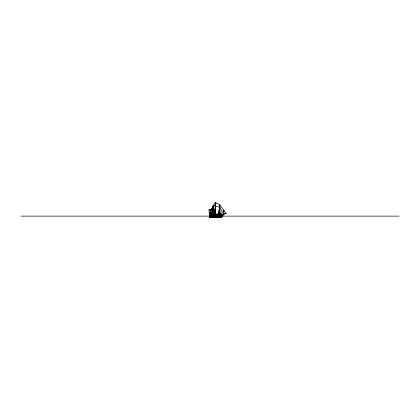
<?xml version="1.0" encoding="UTF-8"?>
<svg xmlns="http://www.w3.org/2000/svg" width="420" height="420" viewBox="0 0 420 420"><rect width="100%" height="100%" fill="white"/><g stroke="black" fill="none" stroke-linecap="round" stroke-linejoin="round"><path stroke-width="0.63" d="M214.001 215.864L214.006 215.612M214.788 215.864L214.793 215.612M210.856 214.725L210.887 213.245A7.633 7.371 0 0 1 210.011 213.234C208.808 212.777 211.874 212.562 211.15 213.297A13.765 13.293 0 0 0 209.669 213.297L209.68 212.861L210.998 212.909M212.425 215.864L212.431 215.612M213.213 215.864L213.218 215.612M218.127 213.916L218.111 214.72L210.793 214.788L210.872 213.68M211.454 215.145L211.481 215.087M215.161 215.271L215.166 215.009L215.418 215.271M213.344 214.127L209.307 214.132L210.005 214.599L210.095 214.232L209.701 214.179M210.047 214.195L210.116 214.589C211.019 214.872 210.667 213.922 210.032 214.221M210.205 214.557L210.315 214.253M210.205 213.953L210.221 213.675M210.131 214.552C210.383 214.153 210.625 214.583 209.963 214.557M209.958 213.628C210.194 214.431 210.95 212.531 209.722 213.969L210.31 213.99L210.394 213.623L210.304 213.964M210.793 213.591L211.932 213.507L210.73 213.512M214.373 215.271L214.379 215.009L214.631 215.271M212.069 215.182L211.79 214.914L211.785 215.266C212.289 215.565 211.733 214.394 212.074 215.276M211.88 215.282L211.885 214.966M211.202 214.914L211.197 215.261L211.481 215.024M211.381 215.245L211.397 214.956M211.984 214.956L212.047 215.045M212.147 215.261L212.153 214.909M215.492 205.832C216.867 196.702 211.376 209.958 210.767 210.893L210 213.197L211.186 213.045L210.368 213.26M217.014 216.106L217.009 216.337M209.307 215.376L210.945 215.376M212.803 215.271L212.803 215.009L213.055 215.271M213.591 215.271L213.591 215.009L213.843 215.271M215.35 205.858L215.428 207.16L215.492 205.858M221.855 214.594L222.065 215.513L221.608 217.166L210.131 217.166L210.116 214.232M209.354 215.303L211.087 215.303L211.118 214.567M211.286 214.363L210.829 214.19L210.887 215.303M211.481 214.499C211.344 213.67 211.244 215.287 211.57 214.226L209.307 214.174M223.55 209.984L219.739 204.823L219.623 207.942L219.734 204.823L215.565 202.613L215.428 205.832M211.202 214.226L211.134 215.114M211.318 214.268L211.486 214.594L211.491 214.247M213.155 207.827L212.882 211.391M215.387 209.696L215.497 205.921M219.986 215.581L219.98 215.812M220.169 215.602L219.917 215.828L220.206 215.828M212.063 214.069L211.932 213.497L211.927 214.116M212.095 214.053L212.069 213.738M213.806 214.604L214.032 214.751L213.77 214.567M214.3 214.604L214.531 214.751L214.242 214.567M214.725 214.82L214.993 214.767M211.481 213.995L211.459 213.775M210.992 212.851L211.029 209.381L214.352 212.851L210 212.698L211.869 213.371L212.132 213.848L215.14 214.672C217.403 215.292 218.096 213.964 219.922 213.775M210.688 215.565L210.761 215.135M211.376 213.953L211.402 213.691M211.559 213.959L211.208 213.633L211.192 213.959L212.21 214.053M210.735 213.623L210.746 213.969L210.116 213.99L210.116 213.623C210.95 214.237 210.52 213.339 209.853 213.869M209.822 213.948L209.822 213.628M209.906 213.953L209.869 213.644M215.187 205.832L215.518 202.613L215.376 205.648M215.387 209.722L215.329 210.693L215.276 209.722M215.633 209.034L215.56 206.231M222.038 215.208L222.374 214.946A0.961 0.961 0 0 1 222.621 214.898L223.776 214.83L223.792 214.547L221.744 214.956L221.272 214.547M209.286 215.25L209.89 215.25L209.827 214.436M213.15 207.664L213.292 205.469L219.76 207.281L223.54 214.179M215.534 213.171L215.46 210.053M223.776 214.83L223.76 214.541L221.246 214.536M219.434 210.089L219.629 207.175L219.655 210.11M215.182 209.696L215.444 205.921L215.492 209.716M209.827 214.578L209.827 214.064M219.492 211.045L219.56 210.11M215.019 214.552L215.36 209.9M219.713 204.823L219.592 207.942L219.34 207.107L219.686 204.823L219.566 207.942M215.271 205.832L215.523 202.613M209.937 214.279L209.816 214.557M215.077 209.696L215.387 205.921L214.977 209.696M221.996 215.366L220.211 213.775M219.334 210.089L219.592 207.175L219.23 210.089M213.323 207.79L212.284 209.281L212.105 210.483M214.898 214.552L215.334 209.9L214.52 214.541M219.103 214.342L219.492 210.294M213.061 207.664L213.276 205.469L212.888 207.664M215.712 205.517L215.639 203.784M219.87 207.013L219.797 205.034M219.87 209.533L219.76 207.596M219.571 213.171L219.613 210.578M213.413 207.627L213.35 205.779M213.334 209.78L213.245 207.937M214.783 214.552L215.308 209.9M218.983 214.342L219.45 210.294L218.867 214.342M223.713 213.36L223.629 211.785M213.097 207.827L212.914 211.297L212.678 210.404L213.082 207.827L209.79 210.053M213.339 214.699L213.344 214.084L218.395 214.09L218.369 214.72L220.253 214.704M212.972 207.664L213.26 205.469M219.125 210.089L219.76 207.207M218.752 214.342L219.392 210.294L218.516 214.342M218.631 214.342L219.366 210.294M214.4 214.541L215.255 209.9L214.284 214.541M210.005 213.25L209.701 213.045M218.4 214.342L219.345 210.294L219.665 210.294L221.823 214.405M210.835 215.303L214.746 215.471M209.465 215.303L209.507 214.368M212.205 213.853L213.061 210.457M220.479 213.964C219.256 213.245 218.305 214.499 217.387 214.688M214.022 214.541L215.203 209.9L215.502 209.9L215.182 209.942L213.785 214.541M210.467 210.74L210.824 209.354L209.302 209.554M210.252 212.751L210.751 210.893L210.126 212.725M213.008 210.457L212.027 213.811M213.906 214.541L215.192 209.942M211.974 213.853L212.956 210.457L211.853 213.853M211.738 213.853L212.903 210.457L211.622 213.853M211.129 213.428L211.286 212.893M221.351 216.972L220.988 217.077M210.488 213.948L210.746 214.064M210.614 213.67L210.467 213.969L210.457 213.623M210.472 214.247L210.651 214.594L210.494 214.195L211.276 214.132L209.307 214.132M222.043 215.197L222.374 214.961A0.95 0.913 -18.9 0 1 222.616 214.914L223.76 214.814M211.108 211.486L209.024 209.333L209.029 212.347L211.255 212.347M212.452 210.861L212.231 209.879L211.796 210.168L212.284 209.281M211.554 209.921L211.916 209.559L211.208 209.564M223.745 214.804L221.744 214.956M209.806 213.276L209.669 215.303M219.408 215.266L219.665 214.998L219.418 215.261M209.706 213.055L211.134 212.914L210.709 213.255M210.788 213.203L211.113 213.161L210.394 213.224M210.567 215.57L209.711 215.308L210.583 215.355M226.112 213.454L223.535 214.153M223.545 214.09L226.112 213.454M209.759 213.097L211.071 213.166M221.329 214.573L223.745 214.541L221.329 214.573C222.836 214.447 221.981 216.568 221.734 217.387L209.239 217.361L209.548 216.137L209.979 216.053M210.494 215.623L209.648 215.376M210.861 213.476L210.84 212.982M210.788 214.793L209.701 214.783M210.767 215.423L209.738 215.339M210.793 214.709L209.706 214.704M210.698 214.195L210.709 215.303M220.222 215.423L219.781 215.439M219.97 216.011L216.447 216.064M220.595 214.694L221.036 214.762M220.726 215.329L222.065 215.303M220.626 215.917L221.991 215.896M220.511 215.334L215.607 215.397M220.343 215.418L220.946 215.397M220.18 216.006L221.97 215.975M220.579 215.917L215.717 215.99M219.744 215.439L212.615 215.371M211.533 216.011L211.486 216.011A6.106 0.41 0 0 1 211.16 216.006L209.995 215.922L210.131 215.66M219.256 214.205L220.427 214.095L219.014 214.127M221.13 215.392L222.065 215.381M210.788 213.47L210.152 213.512M218.815 214.21L219.146 214.205M221.797 216.562L220.899 216.568A9.188 0.373 0 0 1 220.374 216.573L214.042 216.615M223.745 214.541L221.618 214.694M209.354 214.772L220.694 214.783M218.395 214.132L218.815 214.127M218.395 214.216L218.689 214.21M221.445 214.678L221.891 214.672M221.566 214.757L221.923 214.751M221.818 216.484L212.803 216.521M210.782 214.106L210.168 214.058M215.114 203.138L215.969 203.138M215.156 203.459L215.927 203.459M215.087 205.469L215.061 205.858M215.061 205.832L215.938 205.858M219.256 207.086L219.256 206.719L219.23 207.107L220.106 207.086M213.087 207.48L213.292 207.827M213.675 207.664L212.756 207.664L212.777 207.302L212.756 207.69L213.675 207.69M215.192 209.507L215.486 209.507M215.822 209.696L214.851 209.696L214.877 209.328L214.851 209.716M219.035 209.748L219.014 210.11M219.356 209.9L219.65 209.9M212.546 210.016L212.546 210.404L213.518 210.404L212.546 210.378M215.182 210.1L215.502 210.053M219.014 210.089L219.986 210.11M212.888 210.194L213.187 210.194M212.893 210.231L213.187 210.236M219.418 210.446L219.345 210.494M212.882 210.656L213.197 210.656M223.01 210.819L224.054 210.819M223.057 211.244L224.002 211.244M210.835 212.735L211.108 213.533M211.869 213.323L212.242 214.127L211.984 213.497M210.777 212.861L211.869 213.371M209.633 213.628L210.032 213.649M209.633 213.943L210.116 213.964M211.775 213.371L212.042 213.848L213.097 213.916M213.281 213.916L213.654 214.421M218.358 213.943L218.395 214.741M213.287 214.216L218.447 214.216M209.307 214.368L209.748 214.567M210.116 214.368L210.273 215.303M218.132 214.352L219.125 214.557M210.147 214.468L210.62 214.468M218.111 214.421L218.526 214.41M209.27 214.567L211.559 214.567M215.339 214.536L215.712 215.04L215.497 214.536M218.132 214.51L219.23 214.583L215.402 214.594M209.344 214.725L211.155 214.841M215.381 214.688L218.132 214.72M221.498 214.694L223.76 214.694M213.728 214.783L215.156 214.82M215.381 214.788L218.106 214.83M209.27 214.893L209.548 215.25M209.669 214.893L209.89 215.25M210.703 214.893L210.698 215.25M219.403 215.066L219.602 215.024M210.746 215.135L211.019 215.114M215.953 215.271L216.216 215.009L216.206 215.271M216.741 215.271L217.004 215.009L216.741 215.014L216.993 215.271M217.529 215.271L217.791 215.009L217.523 215.014L217.781 215.271M218.316 215.271L218.578 215.009L218.311 215.014L218.568 215.271M216.358 215.602L216.62 215.864L216.368 215.612M210.121 215.812L209.307 215.439L209.344 214.368M215.833 215.859L215.828 215.612M217.145 215.864L217.408 215.859L217.156 215.612M217.933 215.864L218.201 215.859L217.943 215.612M218.72 215.864L218.988 215.859L218.731 215.612M21 216.127L399 216.127M216.778 216.184L217.954 216.184M216.778 216.337L217.954 216.337M210.131 216.568L211.68 216.568L210.131 216.489M220.542 216.578L220.537 217.077M210.273 216.673L211.523 216.673M220.542 216.683L221.519 216.605M210.273 216.762L211.796 216.741M220.332 216.72L221.487 216.689M210.273 216.841L211.796 216.799M220.332 216.857L221.429 216.841M210.273 216.909L211.796 216.935M220.332 216.867L221.377 216.919M211.528 216.983L211.796 216.998M215.371 217.004L215.129 217.077M210.131 217.077L221.634 217.077M210.131 212.903L210.893 212.903L211.176 213.533L210.992 212.735M210.131 212.982L210.961 212.94M216.059 216.064L212.735 216.038M214.851 215.985L215.591 215.99M211.334 214.19L213.344 214.21M214.757 215.985L212.725 215.959M210.131 215.985L210.467 215.99M210.793 215.345L212.494 215.366M211.533 216.573L213.938 216.615M211.612 216.5L212.762 216.521M212.168 215.948L212.478 215.953M210.016 213.512L209.722 213.586M212.415 216.032L211.696 215.943M211.874 216.022L211.145 215.927A5.324 0.357 0 0 1 210.782 215.922M210.777 214.064L211.239 214.127M215.591 214.688L213.035 213.916M210 215.633L210.032 215.922M210.084 215.597L210 217.387M211.129 213.287L211.129 213.281A13.556 13.094 0 0 0 209.669 213.287M223.561 209.984L226.102 213.423M213.439 213.916L213.623 214.421M212.027 213.323L212.21 213.822M212.814 207.69L213.108 208.798M219.13 210.11L219.356 211.045L219.214 210.11M214.977 209.722L215.192 210.693L215.087 209.722M212.898 207.69L213.119 208.798L213.15 207.69M212.977 207.69L213.14 208.798L213.061 207.69M215.187 205.858L215.376 207.16L215.271 205.858M219.334 210.11L219.424 211.045L219.44 210.11M215.171 209.722L215.261 210.693M210.483 213.67L210.562 213.953M210.536 214.274L210.562 214.557M210.373 213.623L210.383 213.969M210.373 214.226L210.383 214.567L210.819 214.567M215.428 205.858L215.46 207.16M210.194 215.203L210.173 214.93M217.959 216.079L217.959 216.547L216.778 216.536L216.773 216.043M221.246 216.562L221.246 217.056M221.015 216.562L221.009 217.077M220.778 216.562L220.773 217.077M220.421 214.163L220.421 214.699M220.369 214.163L220.369 214.704M220.332 216.5L220.332 215.397L220.28 217.166L220.332 216.584M219.466 216.568L219.466 217.077M218.106 214.09L218.085 214.83M217.723 216.043L217.718 216.337M217.481 216.043L217.487 216.547M217.245 216.043L217.25 216.337M214.111 216.043L214.111 216.778M214.058 216.043L214.058 216.767M213.407 214.127L213.439 214.405M213.318 216.048L213.318 216.531M213.287 214.163L213.287 214.736M213.281 216.043L213.245 217.077L213.192 216.578M212.567 214.793L212.567 215.371M212.562 216.011L212.562 216.515M212.341 214.095L211.491 214.095M211.874 213.575L211.848 217.077M211.796 214.179L211.796 217.077M211.528 216.473L211.528 217.077M211.208 216.573L211.213 217.077M211.15 214.767L211.15 215.35M211.082 214.368L211.097 215.35M211.008 214.914L211.019 215.229M210.898 212.903L210.924 214.106M210.898 216.562L210.898 217.077M210.662 214.914L210.667 215.229M210.583 216.562L210.588 217.077M210.562 214.368L210.504 215.25M210.326 214.772L210.326 215.303M210.268 216.562L210.268 217.077M210.131 212.698L210.131 213.197M209.963 216.053L209.927 217.387M209.706 214.914L209.711 215.229M209.396 214.368L209.37 215.25M210.032 213.617L210.079 213.974L210.1 213.628M219.812 215.355L219.812 214.798L219.76 215.36"/></g></svg>
